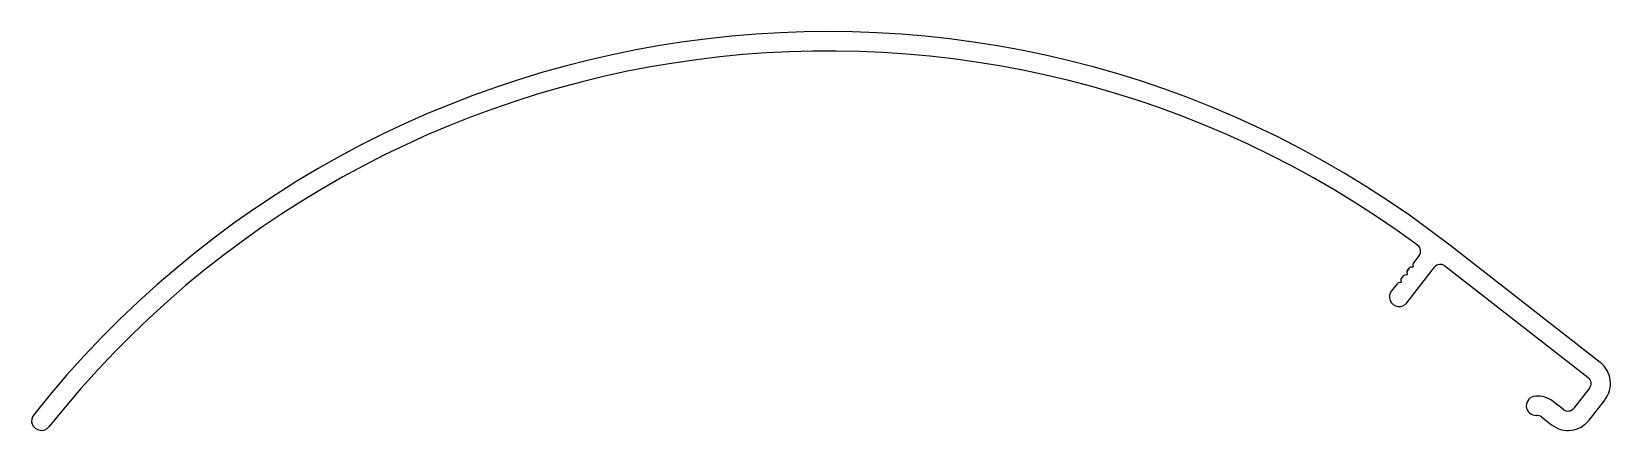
# Model space of a CAD drawing. Extents: x -79 to 82, y 0 to 41.
import ezdxf

# ---------------------------------------------------------------- set-up
doc = ezdxf.new("R2010")
doc.units = 0
doc.layers.get('0').update_dxf_attribs({"linetype": 'CONTINUOUS'})

msp = doc.modelspace()

# ---------------------------------------------------------------- linework, layer by layer
at = {"color": 7}
for p, q in [((62.75, 17.99), (62.18, 17.25)), ((81.24, 7.09), (66.02, 18.96)), ((61.51, 13.17), (64.33, 16.8)), ((61.51, 16.28), (61.54, 16.04)), ((61.74, 16.7), (61.56, 16.47)), ((61.56, 16.47), (61.74, 16.7)), ((61.74, 16.7), (61.56, 16.47)), ((61.56, 16.47), (61.74, 16.7)), ((61.74, 16.7), (61.56, 16.47)), ((62.15, 16.82), (61.91, 16.79)), ((62.13, 17.07), (62.16, 16.83)), ((62.18, 17.25), (62.18, 17.25)), ((65.4, 16.93), (80.03, 5.53)), ((60.51, 15.12), (59.94, 14.39)), ((60.92, 15.24), (60.68, 15.21)), ((60.9, 15.49), (60.93, 15.25)), ((61.13, 15.91), (60.95, 15.68)), ((61.54, 16.03), (61.29, 16)), ((80.16, 4.46), (78.56, 2.42)), ((80.13, 1.2), (81.72, 3.24)), ((77.5, 2.28), (76.48, 3.07)), ((75.26, 1.51), (76.28, 0.72))]:
    msp.add_line(p, q, dxfattribs=at)
for centre, radius, start, end in [((2.33, -62.73), 103.58, 52.0565, 141.5033), ((2.33, -62.73), 101.6, 53.6154, 141.5033), ((62.15, 18.45), 0.762, 322.0565, 53.6154), ((61.76, 16.31), 0.25, 142.0565, 187.0565), ((61.94, 16.54), 0.25, 97.0565, 142.0565), ((62.38, 17.1), 0.25, 142.0565, 187.0565), ((62.15, 16.83), 0.008, 277.0565, 7.0565), ((64.93, 16.33), 0.762, 52.0565, 142.0565), ((60.71, 14.97), 0.25, 97.0565, 142.0565), ((61.15, 15.52), 0.25, 142.0565, 187.0565), ((60.92, 15.25), 0.008, 277.0565, 7.0565), ((61.33, 15.75), 0.25, 97.0565, 142.0565), ((61.53, 16.04), 0.008, 277.0565, 7.0565), ((60.73, 13.78), 0.991, 142.0565, 322.0565), ((79.56, 4.93), 2.74, 322.0565, 52.0565), ((79.56, 4.93), 0.762, 322.0565, 52.0565), ((74.7, 2.66), 0.991, 93.1513, 273.1513), ((74.79, 0.91), 2.74, 52.0565, 93.1513), ((-77.96, 1.13), 0.991, 141.5033, 321.5033), ((74.79, 0.91), 0.762, 52.0565, 93.1513), ((77.96, 2.88), 0.762, 232.0565, 322.0565), ((77.96, 2.88), 2.74, 232.0565, 322.0565)]:
    msp.add_arc(centre, radius, start, end, dxfattribs=at)

doc.saveas('drawing.dxf')
